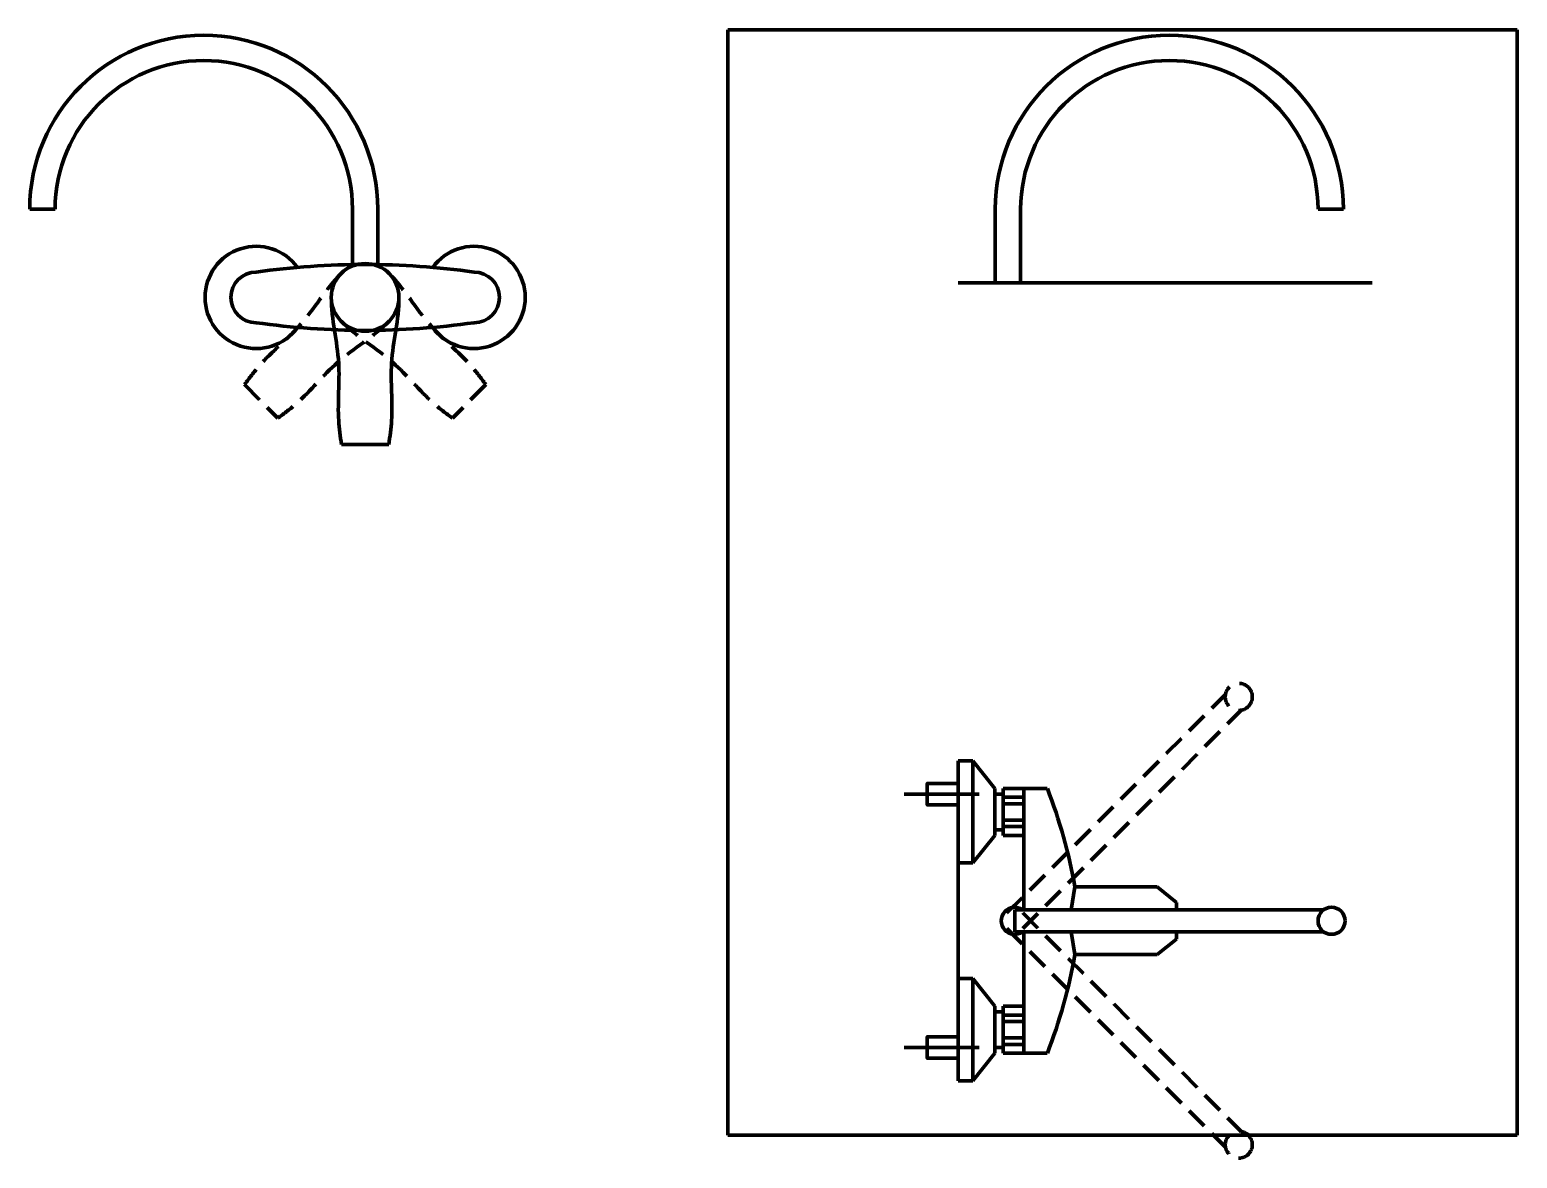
# Model space of a CAD drawing. Header units: millimetres. Extents: x -92220 to 11040, y -5929 to 27498.
# Drawn here: x -88799 to -87918, y 22903 to 23571 of the extents above; entities that cross this region are included whole.
import ezdxf

# ---------------------------------------------------------------- set-up
doc = ezdxf.new("R2010")
doc.units = ezdxf.units.MM
doc.linetypes.add('DASHED', pattern=[19.05, 12.7, -6.35])
doc.layers.add('100 noprint', color=1, linetype='Continuous', plot=False)
picture_1 = doc.add_image_def('image11.jpg', size_in_pixel=(622, 871))

msp = doc.modelspace()

# ---------------------------------------------------------------- linework, layer by layer
at = {"layer": '100 noprint', "color": 1, "lineweight": 80}
for p, q in [((-88783.66, 23464.88), (-88798.66, 23464.88)), ((-88607.65, 23464.88), (-88607.65, 23432.16)), ((-88592.65, 23464.88), (-88592.65, 23432.16)), ((-88227.16, 23464.88), (-88227.16, 23421.23)), ((-88212.16, 23464.88), (-88212.16, 23421.23)), ((-88036.15, 23464.88), (-88021.15, 23464.88)), ((-88249.11, 23421.23), (-88004.11, 23421.23)), ((-88614.14, 23325.67), (-88586.15, 23325.67)), ((-88249.11, 23077.92), (-88249.11, 23138.44)), ((-88249.11, 23138.44), (-88240.38, 23138.44)), ((-88240.38, 23138.44), (-88227.37, 23122.09)), ((-88240.38, 23138.44), (-88240.38, 23077.92)), ((-88227.37, 23122.09), (-88227.37, 23094.27)), ((-88222.49, 23122.09), (-88222.49, 23094.27)), ((-88222.49, 23122.09), (-88210.28, 23122.09)), ((-88210.28, 23122.09), (-88210.28, 23050.27)), ((-88210.28, 23122.09), (-88196.37, 23122.09)), ((-88281.13, 23118.69), (-88236.66, 23118.69)), ((-88249.11, 22968.69), (-88249.11, 23118.69)), ((-88227.37, 23118.73), (-88222.49, 23118.73)), ((-88210.28, 23116.9), (-88222.49, 23116.9)), ((-88210.28, 23113.03), (-88222.49, 23113.03)), ((-88210.28, 23103.33), (-88222.49, 23103.33)), ((-88240.38, 23077.92), (-88227.37, 23094.27)), ((-88227.37, 23097.64), (-88222.49, 23097.64)), ((-88210.28, 23099.47), (-88222.49, 23099.47)), ((-88210.28, 23094.27), (-88222.49, 23094.27)), ((-88249.11, 23077.92), (-88240.38, 23077.92)), ((-88180.03, 23063.73), (-88182.34, 23050.27)), ((-88180.03, 23063.73), (-88131.31, 23063.73)), ((-88131.31, 23063.73), (-88119.83, 23054.6)), ((-88215.6, 23050.27), (-88032.71, 23050.27)), ((-88215.6, 23050.27), (-88215.6, 23037.12)), ((-88119.83, 23054.6), (-88119.83, 23050.27)), ((-88215.6, 23037.12), (-88032.71, 23037.12)), ((-88210.28, 23037.12), (-88210.28, 22965.3)), ((-88180.03, 23023.66), (-88182.34, 23037.12)), ((-88131.31, 23023.66), (-88119.83, 23032.79)), ((-88119.83, 23032.79), (-88119.83, 23037.12)), ((-88180.03, 23023.66), (-88131.31, 23023.66)), ((-88249.11, 23009.47), (-88249.11, 22948.95)), ((-88249.11, 23009.47), (-88240.38, 23009.47)), ((-88240.38, 23009.47), (-88227.37, 22993.12)), ((-88240.38, 22948.95), (-88240.38, 23009.47)), ((-88227.37, 22965.3), (-88227.37, 22993.12)), ((-88227.37, 22989.75), (-88222.49, 22989.75)), ((-88222.49, 22965.3), (-88222.49, 22993.12)), ((-88210.28, 22993.12), (-88222.49, 22993.12)), ((-88210.28, 22987.92), (-88222.49, 22987.92)), ((-88210.28, 22984.06), (-88222.49, 22984.06)), ((-88210.28, 22974.35), (-88222.49, 22974.35)), ((-88210.28, 22970.49), (-88222.49, 22970.49)), ((-88281.13, 22968.69), (-88236.66, 22968.69)), ((-88240.38, 22948.95), (-88227.37, 22965.3)), ((-88227.37, 22968.66), (-88222.49, 22968.66)), ((-88222.49, 22965.3), (-88210.28, 22965.3)), ((-88210.28, 22965.3), (-88196.37, 22965.3)), ((-88249.11, 22948.95), (-88240.38, 22948.95))]:
    msp.add_line(p, q, dxfattribs=at)
at = {"layer": '100 noprint', "color": 1, "linetype": 'DASHED', "lineweight": 80}
for p, q in [((-88671.58, 23361.06), (-88651.79, 23341.27)), ((-88528.71, 23361.06), (-88548.5, 23341.27)), ((-88220.25, 23048.34), (-88090.92, 23177.67)), ((-88210.95, 23039.05), (-88081.63, 23168.37)), ((-88210.95, 23048.34), (-88081.63, 22919.02)), ((-88220.25, 23039.05), (-88090.92, 22909.72))]:
    msp.add_line(p, q, dxfattribs=at)
at = {"layer": '100 noprint', "color": 1, "lineweight": 80, "flags": 128}
for points in [[(-88249.11, 23112.34), (-88267.41, 23112.34), (-88267.41, 23125.04), (-88249.11, 23125.04)], [(-88249.11, 22962.34), (-88267.41, 22962.34), (-88267.41, 22975.04), (-88249.11, 22975.04)]]:
    msp.add_lwpolyline(points, close=True, dxfattribs=at)
at = {"layer": '100 noprint', "color": 1, "lineweight": 80}
for centre, radius in [((-88600.15, 23412.7), 20.04), ((-88028.15, 23043.69), 8)]:
    msp.add_circle(centre, radius, dxfattribs=at)
at = {"layer": '100 noprint', "color": 1, "linetype": 'DASHED', "lineweight": 80}
for centre in [(-88083.05, 23176.24), (-88083.05, 22911.15)]:
    msp.add_circle(centre, 8, dxfattribs=at)
at = {"layer": '100 noprint', "color": 1, "lineweight": 80}
for centre, radius, start, end in [((-88695.65, 23464.88), 103.01, 0, 180), ((-88124.15, 23464.88), 103.01, 0, 180), ((-88695.65, 23464.88), 88.01, 0, 180), ((-88124.15, 23464.88), 88.01, 0, 180), ((-88664.63, 23412.7), 30.26, 35.99595, 324.00405), ((-88535.66, 23412.7), 30.26, 215.99595, 144.00405), ((-88600.15, 22969.68), 462.54, 81.98571, 98.01429), ((-88664.63, 23412.7), 15, 90, 270), ((-88535.66, 23412.7), 15, 270, 90), ((-88600.15, 23855.73), 462.54, 261.98571, 278.01429), ((-88491.97, 23007.89), 316.9, 10.14946, 21.12364), ((-88215.6, 23043.69), 8, 55.24948, 304.75052), ((-88491.97, 23079.5), 316.9, 338.87636, 349.85054)]:
    msp.add_arc(centre, radius, start, end, dxfattribs=at)
at = {"layer": '100 noprint', "color": 1, "linetype": 'DASHED', "lineweight": 80}
for points in [[(-88614.31, 23426.87), (-88623.55, 23417.64), (-88635.81, 23395.93), (-88659.09, 23377.74), (-88668.77, 23364.88), (-88671.58, 23361.06)], [(-88585.98, 23426.87), (-88576.74, 23417.64), (-88564.48, 23395.93), (-88541.21, 23377.74), (-88531.52, 23364.88), (-88528.71, 23361.06)], [(-88585.98, 23398.54), (-88595.21, 23389.3), (-88616.92, 23377.04), (-88635.11, 23353.76), (-88647.97, 23344.08), (-88651.79, 23341.27)], [(-88614.31, 23398.54), (-88605.08, 23389.3), (-88583.37, 23377.04), (-88565.18, 23353.76), (-88552.32, 23344.08), (-88548.5, 23341.27)]]:
    msp.add_open_spline(points, degree=3, knots=[0, 0, 0, 0, 39.179449, 73.175742, 87.367041, 87.367041, 87.367041, 87.367041], dxfattribs=at)
at = {"layer": '100 noprint', "color": 1, "lineweight": 80}
for points in [[(-88620.18, 23412.7), (-88620.18, 23399.64), (-88613.51, 23375.63), (-88617.1, 23346.3), (-88614.85, 23330.37), (-88614.14, 23325.67)], [(-88580.11, 23412.7), (-88580.11, 23399.64), (-88586.79, 23375.63), (-88583.19, 23346.3), (-88585.44, 23330.37), (-88586.15, 23325.67)]]:
    msp.add_open_spline(points, degree=3, knots=[0, 0, 0, 0, 39.179449, 73.175742, 87.367041, 87.367041, 87.367041, 87.367041], dxfattribs=at)

# ---------------------------------------------------------------- pictures from other files: only their frames are drawn
image = msp.add_image(picture_1, insert=(-88385.45, 22916.87), size_in_units=(467.22, 654.26), dxfattribs=at)
image.dxf.flags = 7

doc.saveas('drawing.dxf')
